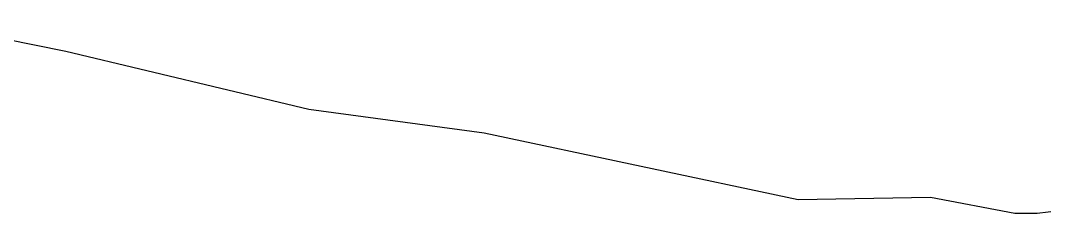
# Model space of a CAD drawing. Header units: inches. Extents: x 653559 to 669309, y 7245317 to 7256454.
# Drawn here: x 659424.2 to 659621.9, y 7253845.7 to 7253883.1 of the extents above; entities that cross this region are included whole.
import ezdxf

# ---------------------------------------------------------------- set-up
doc = ezdxf.new("R2010")
doc.units = ezdxf.units.IN
doc.header["$MEASUREMENT"] = 0
doc.layers.add('Cauce', color=5, linetype='Continuous')
doc.layers.add('Perimetral', color=190, linetype='Continuous')

msp = doc.modelspace()

# ---------------------------------------------------------------- linework, layer by layer
at = {"layer": 'Cauce', "color": 160}
msp.add_polyline3d([(659824.66, 7253854.85, 0), (659818.03, 7253854.88, 0), (659789.12, 7253851.42, 0), (659781.03, 7253851.84, 0), (659757.01, 7253856.06, 0), (659717.64, 7253868.72, 0), (659708.36, 7253870.37, 0), (659698.03, 7253870.66, 0), (659686.8, 7253869.87, 0), (659683.24, 7253869.08, 0), (659676.5, 7253865.43, 0), (659656.52, 7253852.36, 0), (659649, 7253849.85, 0), (659641.68, 7253848.32, 0), (659620.44, 7253845.74, 0), (659616.13, 7253845.76, 0), (659599.88, 7253848.82, 0), (659574.3, 7253848.41, 0), (659513.72, 7253861.28, 0), (659479.88, 7253865.82, 0), (659432.96, 7253877.03, 0), (659403.33, 7253883.05, 0)], dxfattribs=at)
at = {"layer": 'Perimetral', "color": 200}
msp.add_polyline3d([(659824.66, 7253854.85, 0), (659818.03, 7253854.88, 0), (659789.12, 7253851.42, 0), (659781.03, 7253851.84, 0), (659757.01, 7253856.06, 0), (659717.64, 7253868.72, 0), (659711.8, 7253869.76, 0), (659708.36, 7253870.37, 0), (659698.03, 7253870.66, 0), (659686.8, 7253869.87, 0), (659683.24, 7253869.08, 0), (659676.5, 7253865.43, 0), (659656.52, 7253852.36, 0), (659649, 7253849.85, 0), (659641.68, 7253848.32, 0), (659620.44, 7253845.74, 0), (659616.13, 7253845.76, 0), (659599.88, 7253848.82, 0), (659574.3, 7253848.41, 0), (659513.72, 7253861.28, 0), (659479.88, 7253865.82, 0), (659432.96, 7253877.03, 0), (659403.33, 7253883.05, 0)], dxfattribs=at)

doc.saveas('drawing.dxf')
